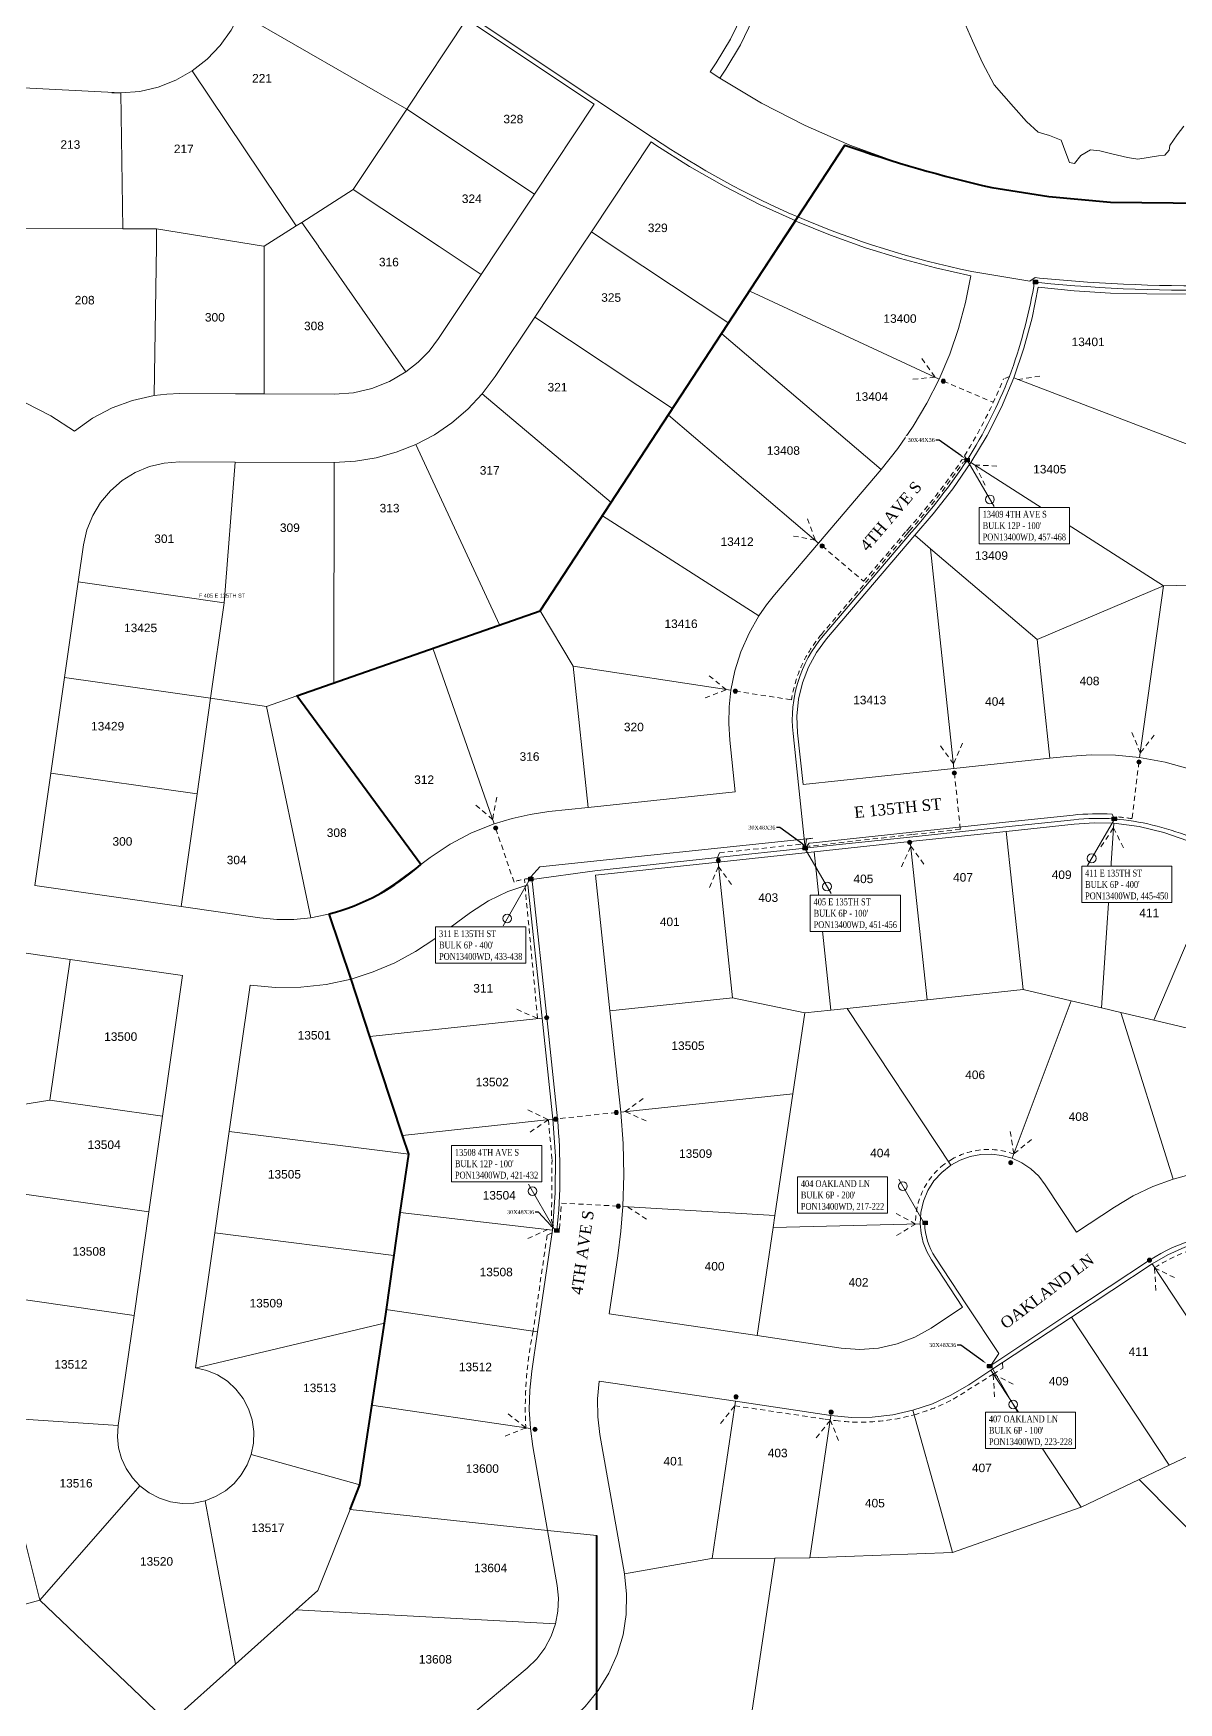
# Model space of a CAD drawing. Header units: feet. Extents: x 865220 to 2822444, y -2240498 to 975731.
# Drawn here: x 2813640 to 2814648, y 969523 to 970991 of the extents above; entities that cross this region are included whole.
import ezdxf
from ezdxf import colors
from ezdxf.entities.mleader import LeaderData, LeaderLine
from ezdxf.enums import TextEntityAlignment as Align
from ezdxf.lldxf.tags import DXFTag
from ezdxf.math import Vec2, Vec3

# ---------------------------------------------------------------- set-up
doc = ezdxf.new("R2010")
doc.units = ezdxf.units.FT
doc.header["$LTSCALE"] = 0.015
doc.header["$MEASUREMENT"] = 0
doc.linetypes.add('DASHED', pattern=[5, 3, -2])
for name, color, linetype in [('48C', 112, '48C'), ('48H', 112, '48H'), ('Dakota County Addresses', 7, 'Continuous'), ('Dakota County Parcels', 7, 'Continuous'), ('DETAIL', 7, 'Continuous'), ('DROP BURIED', 7, 'DASHED'), ('F1', 112, 'F1'), ('NOTES', 7, 'Continuous'), ('STREET NAME', 7, 'Continuous'), ('TAIL', 1, 'MST'), ('TELEPHONE STRUCT-PROP', 6, 'Continuous'), ('TERMINALS', 7, 'Continuous')]:
    doc.layers.add(name, color=color, linetype=linetype)
doc.layers.add('RUNNING LINE (UNDERGROUND)', color=10, linetype='Continuous', lineweight=40)
doc.layers.add('WORK BOUNDARY', color=110, linetype='Continuous', lineweight=40)
doc.styles.add('Dimensions 100', font='arial.ttf')
doc.styles.add('Line', font='txt.shx', dxfattribs={"height": 3})
doc.styles.add('SIMPLEX', font='times.ttf', dxfattribs={"width": 0.8})
doc.styles.get("Standard").update_dxf_attribs({"font": 'times.ttf'})
doc.styles.add('Utilities', font='arial.ttf', dxfattribs={"height": 2.5})
tags = doc.linetypes.add('48C', pattern='A,80,-5,["48C",Line,S=1.5,R=0,X=0,Y=-1.5],-20', length=105).pattern_tags.tags
tags[6] = DXFTag(74, 10)
tags = doc.linetypes.add('48H', pattern='A,80,-5,["48H",Line,S=1.5,R=0,X=0,Y=-1.5],-20', length=105).pattern_tags.tags
tags[6] = DXFTag(74, 10)
tags = doc.linetypes.add('F1', pattern='A,15,-5,["F1",Line,S=1.5,R=0,X=0,Y=-1.5],-12', length=32).pattern_tags.tags
tags[6] = DXFTag(74, 10)
tags = doc.linetypes.add('MST', pattern='A,5,-5,5,-5,["TAIL",Line,S=1.5,R=0,X=0,Y=-1.5],-20', length=40).pattern_tags.tags
tags[10] = DXFTag(74, 10)

# ---------------------------------------------------------------- blocks, each defined once
blk = doc.blocks.new('ACMAP_ANN_TEMPLATE_Dakota County Addresses')
at = {"layer": 'Dakota County Addresses', "style": 'Dimensions 100'}
blk.add_attdef('DakotaCountyAddress', text='', height=50, dxfattribs=at).set_placement((0, 0), align=Align.CENTER)
blk = doc.blocks.new('Proposed FlowerPot')
at = {"lineweight": 5, "ltscale": 100, "true_color": 0xffffff}
h = blk.add_hatch(color=7, dxfattribs=at)
h.dxf.hatch_style = 1
h.paths.add_polyline_path([(-0.06, 0, 0.414214), (0, -0.06, 0.414214), (0.06, 0, 0.414214), (0, 0.06, 0.414214)])
at = {"lineweight": 5, "ltscale": 100}
blk.add_circle((0, 0), 0.0604, dxfattribs=at)
at = {"layer": 'RUNNING LINE (UNDERGROUND)', "color": 6, "lineweight": 5, "const_width": 0.00907, "flags": 128}
blk.add_lwpolyline([(-0.06, 0, -0.414214), (0, 0.06, -0.414214), (0.06, 0, -0.414214), (0, -0.06, -0.414214), (-0.06, 0)], format="xyb", dxfattribs=at)
at = {"color": 18, "linetype": 'ByBlock', "lineweight": 5, "ltscale": 100, "true_color": 0x000000, "style": 'Dimensions 100'}
blk.add_text('F', height=0.0744, dxfattribs=at).set_placement((-0.029, -0.037))
blk = doc.blocks.new('NEW HH')
at = {"ltscale": 40, "true_color": 0xffffff}
h = blk.add_hatch(color=7, dxfattribs=at)
h.dxf.hatch_style = 1
h.paths.add_polyline_path([(-0.061, -0.031, 0.414214), (-0.046, -0.046), (0.046, -0.046, 0.414214), (0.061, -0.031), (0.061, 0.031, 0.414214), (0.046, 0.046), (-0.046, 0.046, 0.414214), (-0.061, 0.031)])
at = {"layer": 'RUNNING LINE (UNDERGROUND)', "color": 6, "lineweight": 0, "const_width": 0.005, "flags": 128}
blk.add_lwpolyline([(-0.061, 0.031), (-0.061, -0.031, 0.414214), (-0.046, -0.046), (0.046, -0.046, 0.414214), (0.061, -0.031), (0.061, 0.031, 0.414214), (0.046, 0.046), (-0.046, 0.046, 0.414214)], format="xyb", close=True, dxfattribs=at)
at = {"layer": 'TELEPHONE STRUCT-PROP', "color": 18, "true_color": 0x000000, "style": 'Utilities'}
blk.add_text('HH', height=0.05, dxfattribs=at).set_placement((0, 0), align=Align.MIDDLE_CENTER)
blk = doc.blocks.new('TERMINAL')
at = {"lineweight": 5, "ltscale": 0.5, "flags": 128}
blk.add_lwpolyline([(-0.1, -0.6), (-0.1, 44.8)], dxfattribs=at)
at = {"lineweight": 5, "ltscale": 0.5}
blk.add_circle((-0.1, 37.6), 3.83, dxfattribs=at)

msp = doc.modelspace()

# ---------------------------------------------------------------- linework, layer by layer
at = {"layer": '48C', "lineweight": 5, "ltscale": 50, "flags": 128}
msp.add_lwpolyline([(2814482.7, 969819.6), (2814551.4, 969865.4), (2814622.3, 969912.2, -0.149087), (2814709.4, 969937), (2814717.7, 969937.2), (2814860.5, 969940.9), (2814913.2, 969942.5), (2814916.7, 969946.2)], format="xyb", dxfattribs=at)
at = {"layer": '48H', "lineweight": 5, "ltscale": 50, "flags": 128}
msp.add_lwpolyline([(2814698.8, 970761.2), (2814698.6, 970766), (2814694.8, 970765.9, -0.031386), (2814524.9, 970772.2), (2814520.9, 970772.9), (2814520.5, 970768.9, -0.044686), (2814499.1, 970689.7, -0.045068), (2814461.9, 970616, -0.034038), (2814412.8, 970552.5), (2814335.1, 970461.3, 0.20566), (2814308.7, 970375.6), (2814313.5, 970330.3), (2814319.4, 970274.6), (2814242.4, 970266.4), (2814134.4, 970254.8), (2814079, 970247), (2814079.5, 970242.9), (2814092, 970125.6), (2814101.5, 970036.5, -0.048952), (2814101, 969938.2)], format="xyb", dxfattribs=at)
at = {"layer": 'Dakota County Parcels', "lineweight": 5}
for p, q in [((2813822.1, 971009.2), (2813968.9, 970924.8)), ((2813968.9, 970924.8), (2814021.5, 971003.9)), ((2814021.5, 971003.9), (2814133.9, 970929.1)), ((2813780.2, 970958.6), (2813871.6, 970822.1)), ((2814235.8, 970957.5), (2814241.2, 970965.5)), ((2814235.8, 970957.5), (2814244.2, 970952.1)), ((2813631.5, 970943.5), (2813717.5, 970939)), ((2813709.4, 970939.2), (2813717.5, 970939)), ((2813719.2, 970819.5), (2813717.5, 970939)), ((2814081.3, 970850), (2814133.9, 970929.1)), ((2813921.9, 970854), (2813968.9, 970924.8)), ((2813968.9, 970924.8), (2814081.3, 970850)), ((2814183.9, 970895.9), (2814188.1, 970893.2)), ((2813876.5, 970825.2), (2813921.9, 970854)), ((2813921.9, 970854), (2813997.4, 970803.8)), ((2814050.5, 970803.7), (2814081.3, 970850)), ((2814620, 970842.1), (2814698.1, 970841.9)), ((2813871.6, 970822.1), (2813876.5, 970825.2)), ((2813876.5, 970825.2), (2813891.3, 970804.1)), ((2813891.3, 970804.1), (2813876.5, 970825.2)), ((2813624.6, 970819.7), (2813719.2, 970819.5)), ((2813719.2, 970819.5), (2813748.6, 970819.4)), ((2813748.6, 970819.4), (2813748.9, 970819.4)), ((2813748.7, 970804.5), (2813748.9, 970819.4)), ((2813748.9, 970819.4), (2813843, 970804.2)), ((2813843.4, 970804.2), (2813871.6, 970822.1)), ((2814122.4, 970803.5), (2814131.3, 970816.9)), ((2814122.4, 970803.5), (2814131.3, 970816.8)), ((2814131.3, 970816.8), (2814151.5, 970803.4)), ((2813746.7, 970672.8), (2813748.7, 970804.5)), ((2813843.4, 970674.3), (2813843.4, 970804.2)), ((2813891.3, 970804.1), (2813891.3, 970804)), ((2813891.3, 970804), (2813968.2, 970693.7)), ((2814081.5, 970741.9), (2814122.4, 970803.5)), ((2813996.8, 970722.9), (2814034.3, 970779.3)), ((2814252.2, 970736.5), (2814270.7, 970764.6)), ((2814270.7, 970764.6), (2814437.2, 970687.2)), ((2814619.8, 970762.2), (2814698.8, 970762)), ((2814046.8, 970689.7), (2814081.5, 970741.9)), ((2814081.5, 970741.9), (2814202.8, 970661.3)), ((2814202.8, 970661.3), (2814246.1, 970727.2)), ((2814246.1, 970727.2), (2814252.2, 970736.5)), ((2814246.1, 970727.2), (2814386.3, 970607.8)), ((2814035.2, 970674.2), (2814046.8, 970689.7)), ((2814502.8, 970688.3), (2814702.2, 970612.1)), ((2813769.2, 970674.5), (2813818.4, 970674.3)), ((2813818.4, 970674.3), (2813843.4, 970674.3)), ((2813843.4, 970674.3), (2813905.4, 970674)), ((2814035.2, 970674.2), (2814148.6, 970578.6)), ((2814148.6, 970578.6), (2814199.1, 970655.6)), ((2814199.1, 970655.6), (2814202.8, 970661.3)), ((2814199.1, 970655.6), (2814331.2, 970543.1)), ((2813976.9, 970629.7), (2814050.4, 970471)), ((2813769.1, 970614.5), (2813818, 970614.3)), ((2813808.3, 970490.6), (2813818, 970614.3)), ((2813818, 970614.3), (2813905.2, 970614)), ((2813904.7, 970420), (2813905.2, 970614)), ((2814331.2, 970543.1), (2814386.3, 970607.8)), ((2814465.2, 970613.8), (2814634.6, 970505.5)), ((2814141.1, 970567.1), (2814148.6, 970578.6)), ((2814086.2, 970483.5), (2814141.1, 970567.1)), ((2814141.1, 970567.1), (2814278.7, 970479)), ((2814415.8, 970549.9), (2814432, 970568.9)), ((2814338.2, 970458.7), (2814415.8, 970549.9)), ((2814415.8, 970549.9), (2814429.6, 970538.1)), ((2813680, 970509), (2813684.7, 970541.5)), ((2814292.5, 970497.6), (2814331.2, 970543.1)), ((2814429.6, 970538.1), (2814523.6, 970458.1)), ((2814429.6, 970538.1), (2814450.2, 970344.8)), ((2813668, 970424.9), (2813680, 970509)), ((2813680, 970509), (2813808.3, 970490.6)), ((2814523.6, 970458.1), (2814634.6, 970505.5)), ((2814634.6, 970505.5), (2814613.6, 970354.4)), ((2814634.6, 970505.5), (2814704.6, 970507.1)), ((2813796.2, 970406.5), (2813808.3, 970490.6)), ((2814050.4, 970471), (2814086.2, 970483.5)), ((2814086.2, 970483.5), (2814115.3, 970434.8)), ((2813991.8, 970450.5), (2814050.4, 970471)), ((2814523.6, 970458.1), (2814534.7, 970353.8)), ((2813904.7, 970420), (2813991.8, 970450.5)), ((2813991.8, 970450.5), (2814045.8, 970296)), ((2814115.3, 970434.8), (2814128.6, 970310.5)), ((2814115.3, 970434.8), (2814254, 970413.5)), ((2813655.9, 970340.7), (2813668, 970424.9)), ((2813668, 970424.9), (2813796.2, 970406.5)), ((2813872.3, 970408.7), (2813904.7, 970420)), ((2813784.6, 970322.3), (2813796.2, 970406.5)), ((2813796.2, 970406.5), (2813845.6, 970399.3)), ((2813845.6, 970399.3), (2813872.3, 970408.7)), ((2813845.6, 970399.3), (2813884.5, 970213.4)), ((2813872.3, 970408.7), (2813981.3, 970260.4)), ((2814312.6, 970376), (2814317.5, 970330.7)), ((2814253, 970369.7), (2814257.8, 970324.3)), ((2814534.7, 970353.8), (2814549.6, 970355.4)), ((2813641.7, 970241.7), (2813655.9, 970340.7)), ((2813655.9, 970340.7), (2813784.6, 970322.3)), ((2814317.5, 970330.7), (2814450.2, 970344.8)), ((2814450.2, 970344.8), (2814534.7, 970353.8)), ((2813770.4, 970223.3), (2813784.6, 970322.3)), ((2814257.8, 970324.3), (2814128.6, 970310.5)), ((2814093.8, 970306.8), (2814128.6, 970310.5)), ((2814411.8, 970280.4), (2814496.3, 970289.4)), ((2814496.3, 970289.4), (2814556, 970295.8)), ((2814496.3, 970289.4), (2814511.2, 970150.2)), ((2814580, 970134.1), (2814591, 970296.5)), ((2814242.8, 970262.4), (2814327.3, 970271.4)), ((2814327.3, 970271.4), (2814411.8, 970280.4)), ((2814327.3, 970271.4), (2814342.1, 970132.2)), ((2814411.8, 970280.4), (2814426.6, 970141.2)), ((2814626.2, 970123.2), (2814687.4, 970267.7)), ((2813958.2, 970243.3), (2813981.3, 970260.4)), ((2813981.3, 970260.4), (2813989.4, 970266.3)), ((2814134.9, 970250.9), (2814242.8, 970262.4)), ((2814242.8, 970262.4), (2814255.5, 970143.1)), ((2813641.7, 970241.7), (2813770.4, 970223.3)), ((2814075.5, 970242.5), (2814088, 970125.2)), ((2814134.9, 970250.9), (2814147.6, 970131.6)), ((2813770.4, 970223.3), (2813839.7, 970213.4)), ((2813993.7, 970195), (2814024.9, 970218)), ((2813588.7, 970188.7), (2813672.8, 970176.7)), ((2813655.1, 970052.9), (2813672.8, 970176.7)), ((2813672.8, 970176.7), (2813771.8, 970162.5)), ((2813754.1, 970038.8), (2813771.8, 970162.5)), ((2813812.8, 970025.3), (2813831.2, 970154)), ((2813919.9, 970159.5), (2813936.5, 970109.1)), ((2814426.6, 970141.2), (2814511.2, 970150.2)), ((2814511.2, 970150.2), (2814553.5, 970140.3)), ((2814147.6, 970131.6), (2814255.5, 970143.1)), ((2814255.5, 970143.1), (2814319.1, 970129.7)), ((2814356.3, 970133.7), (2814426.6, 970141.2)), ((2814501.6, 970001.8), (2814553.5, 970140.3)), ((2814553.5, 970140.3), (2814580, 970134.1)), ((2813936.5, 970109.1), (2814088, 970125.2)), ((2814088, 970125.2), (2814097.5, 970036.1)), ((2814147.6, 970131.6), (2814157.1, 970042.5)), ((2814308.6, 970058.6), (2814319.1, 970129.7)), ((2814319.1, 970129.7), (2814342.1, 970132.2)), ((2814342.1, 970132.2), (2814356.3, 970133.7)), ((2814356.3, 970133.7), (2814447.4, 969995.7)), ((2814580, 970134.1), (2814597, 970130.1)), ((2814597, 970130.1), (2814643, 969983.4)), ((2814597, 970130.1), (2814626.2, 970123.2)), ((2814626.2, 970123.2), (2814707.1, 970104.2)), ((2813936.5, 970109.1), (2813965.2, 970022)), ((2813582.1, 970041.3), (2813655.1, 970052.9)), ((2813655.1, 970052.9), (2813754.1, 970038.8)), ((2814157.1, 970042.5), (2814308.6, 970058.6)), ((2814292.8, 969951.5), (2814308.6, 970058.6)), ((2813742, 969954.7), (2813754.1, 970038.8)), ((2813965.2, 970022), (2814097.5, 970036.1)), ((2813800, 969936.2), (2813812.8, 970025.3)), ((2813812.8, 970025.3), (2813970.7, 970005.3)), ((2813965.2, 970022), (2813970.7, 970005.3)), ((2813970.7, 970005.3), (2813963.1, 969954.1)), ((2814530.5, 969978.6), (2814558.1, 969936.9)), ((2813613.9, 969973), (2813742, 969954.7)), ((2814159.1, 969959.4), (2814292.8, 969951.5)), ((2814558.1, 969936.9), (2814591.5, 969958.9)), ((2813729, 969863.6), (2813742, 969954.7)), ((2813957.5, 969916.3), (2813963.1, 969954.1)), ((2813963.1, 969954.1), (2814097.1, 969938.7)), ((2814291.2, 969940.9), (2814292.8, 969951.5)), ((2814291.2, 969940.9), (2814420.5, 969944.1)), ((2813783, 969817.5), (2813800, 969936.2)), ((2813800, 969936.2), (2813957.5, 969916.3)), ((2814095.2, 969924.7), (2814097.1, 969938.7)), ((2814277.1, 969845.8), (2814291.2, 969940.9)), ((2813950.5, 969868.9), (2813957.5, 969916.3)), ((2814084, 969849.1), (2814095.2, 969924.7)), ((2814147.1, 969865.1), (2814154.6, 969915.9)), ((2814430.4, 969912.6), (2814457.9, 969870.8)), ((2814553.6, 969862.1), (2814624.5, 969908.9)), ((2814624.5, 969908.9), (2814711.5, 969777)), ((2813613.4, 969880.1), (2813729, 969863.6)), ((2814430.1, 969852.5), (2814457.9, 969870.8)), ((2813715.1, 969766.6), (2813729, 969863.6)), ((2813785, 969817.9), (2813949.4, 969856.9)), ((2813938, 969784.7), (2813949.4, 969856.9)), ((2813949.4, 969856.9), (2813950.5, 969868.9)), ((2813950.5, 969868.9), (2814084, 969849.1)), ((2814147.1, 969865.1), (2814277.1, 969845.8)), ((2814482.6, 969815.3), (2814553.6, 969862.1)), ((2814553.6, 969862.1), (2814639.5, 969731.7)), ((2814078.9, 969814.5), (2814084, 969849.1)), ((2814277.1, 969845.8), (2814350.9, 969834.9)), ((2813783, 969817.5), (2813785, 969817.9)), ((2814463.2, 969802.4), (2814482.6, 969815.3)), ((2814138.3, 969805.7), (2814258.1, 969788)), ((2813927.7, 969714.6), (2813938, 969784.7)), ((2813938, 969784.7), (2814077.7, 969764)), ((2814258.1, 969788), (2814342.1, 969775.6)), ((2813605.8, 969774), (2813715.1, 969766.6)), ((2814639.5, 969731.7), (2814717, 969768.6)), ((2814077.7, 969764), (2814079.8, 969748.4)), ((2814138.9, 969758.8), (2814160.4, 969636.3)), ((2813832.1, 969741.3), (2813927.7, 969714.6)), ((2814079.8, 969748.4), (2814092.8, 969674.5)), ((2814613.2, 969719.2), (2814639.5, 969731.7)), ((2813646.1, 969613.1), (2813734.2, 969713.6)), ((2813919.1, 969692.9), (2813927.7, 969714.6)), ((2814562.1, 969694.8), (2814613.2, 969719.2)), ((2814613.2, 969719.2), (2814703.4, 969628)), ((2813623.8, 969702.3), (2813646.1, 969613.1)), ((2813791.5, 969700.5), (2813818.4, 969556.9)), ((2814449.1, 969654.9), (2814562.1, 969694.8)), ((2813890.8, 969621.7), (2813919.1, 969692.9)), ((2813919.1, 969692.9), (2814092.8, 969674.5)), ((2814092.8, 969674.5), (2814101.3, 969625.9)), ((2814323.6, 969650.3), (2814449.1, 969654.9)), ((2814237.7, 969649.8), (2814292.6, 969650.1)), ((2814271.6, 969508.5), (2814292.6, 969650.1)), ((2814292.6, 969650.1), (2814323.6, 969650.3)), ((2813871.7, 969604.6), (2813890.8, 969621.7)), ((2813537.5, 969583.2), (2813646.1, 969613.1)), ((2813646.1, 969613.1), (2813759.9, 969504.6)), ((2813818.4, 969556.9), (2813871.7, 969604.6)), ((2813871.7, 969604.6), (2814099.8, 969592.4)), ((2813759.9, 969504.6), (2813818.4, 969556.9)), ((2814018.9, 969506.4), (2814074.8, 969553.2))]:
    msp.add_line(p, q, dxfattribs=at)
for points in [[(2814241.2, 970965.5), (2814253.6, 970986.2), (2814264.3, 971008), (2814272.9, 971030.6), (2814279.6, 971053.8), (2814284.1, 971077.6), (2814286.6, 971101.7), (2814286.9, 971125.9), (2814285.8, 971143.8), (2814283.5, 971161.5), (2814280.1, 971179.1)], [(2814249.5, 970960), (2814262.4, 970981.4), (2814273.4, 971003.9), (2814282.4, 971027.3), (2814289.2, 971051.3), (2814294, 971075.9), (2814296.6, 971100.8), (2814296.9, 971125.8), (2814295.8, 971144.5), (2814293.4, 971163), (2814289.8, 971181.4)], [(2813780.2, 970958.6), (2813793.3, 970968.8), (2813804.8, 970980.8), (2813814.5, 970994.4), (2813822.1, 971009.2)], [(2814652.6, 970909.8), (2814646.7, 970902.2), (2814640.2, 970892.8), (2814639.6, 970888.8), (2814635.8, 970884.3), (2814630.1, 970883.7), (2814612.1, 970880.9), (2814602.9, 970882.1), (2814589.2, 970885.6), (2814578.6, 970888), (2814570.5, 970889), (2814561.9, 970884.1), (2814556.4, 970876.9), (2814551.9, 970877.7), (2814548.6, 970886.2), (2814544.5, 970897.6), (2814534.2, 970901.7), (2814524.4, 970904.4), (2814514, 970914), (2814502.6, 970926.9), (2814485.7, 970946.1), (2814475.3, 970965.4), (2814466.5, 970984.8), (2814458.4, 971003.5)], [(2813717.5, 970939), (2813734, 970940.4), (2813750.2, 970944.2), (2813765.7, 970950.3), (2813780.2, 970958.6)], [(2814249.5, 970960), (2814244.2, 970952.1), (2814244.2, 970952.1)], [(2814244.2, 970952.1), (2814281.1, 970930.1), (2814319.3, 970910.5), (2814358.7, 970893.2), (2814399, 970878.4), (2814440.1, 970866), (2814481.9, 970856.2), (2814524.3, 970848.9), (2814556.1, 970845.2), (2814588, 970842.9), (2814620, 970842.1)], [(2814131.3, 970816.8), (2814131.3, 970816.9), (2814183.9, 970895.9)], [(2814188.1, 970893.2), (2814217.7, 970874.4), (2814248.1, 970857), (2814279.3, 970841), (2814311.2, 970826.4), (2814311.2, 970826.3)], [(2814295.9, 970803), (2814311.2, 970826.4), (2814311.2, 970826.4)], [(2814295.9, 970803), (2814311.2, 970826.3), (2814311.2, 970826.3)], [(2814311.2, 970826.3), (2814341.6, 970814), (2814372.5, 970802.9)], [(2814131.3, 970816.9), (2814131.3, 970816.9), (2814151.5, 970803.4)], [(2813997.4, 970803.8), (2813997.4, 970803.8), (2814034.3, 970779.3)], [(2814034.3, 970779.3), (2814050.5, 970803.7), (2814050.5, 970803.7)], [(2814151.5, 970803.4), (2814151.5, 970803.4), (2814252.2, 970736.5)], [(2814270.7, 970764.6), (2814295.9, 970803), (2814295.9, 970803)], [(2814372.5, 970802.9), (2814372.5, 970802.8), (2814403.1, 970793.3), (2814434, 970785.1), (2814465.2, 970778)], [(2814437.2, 970687.2), (2814446.5, 970709.1), (2814454.3, 970731.7), (2814460.5, 970754.6), (2814465.2, 970778)], [(2814502.8, 970688.3), (2814511.8, 970714.5), (2814519, 970741.2), (2814524.4, 970768.3)], [(2814524.4, 970768.3), (2814556.1, 970765), (2814587.9, 970763), (2814619.8, 970762.2)], [(2813968.2, 970693.7), (2813978.9, 970702.2), (2813988.5, 970712), (2813996.8, 970722.9)], [(2813905.4, 970674), (2813922, 970675.3), (2813938.3, 970679), (2813953.8, 970685.2), (2813968.2, 970693.7)], [(2813676.8, 970641.6), (2813655.7, 970654.9), (2813633.6, 970666.5), (2813610.6, 970676.4), (2813587, 970684.5), (2813562.8, 970690.7)], [(2814386.3, 970607.8), (2814401, 970626.3), (2814414.5, 970645.8), (2814426.5, 970666.1), (2814437.2, 970687.2)], [(2814465.2, 970613.8), (2814479.4, 970637.8), (2814492, 970662.7), (2814502.8, 970688.3)], [(2813746.7, 970672.8), (2813727.8, 970668.6), (2813709.7, 970661.9), (2813692.6, 970652.8), (2813676.8, 970641.6)], [(2813769.2, 970674.5), (2813757.9, 970674.1), (2813746.7, 970672.8)], [(2813976.9, 970629.7), (2813993.2, 970638.4), (2814008.5, 970648.8), (2814022.5, 970660.8), (2814035.2, 970674.2)], [(2813905.2, 970614), (2813923.7, 970615), (2813941.9, 970618), (2813959.7, 970622.9), (2813976.9, 970629.7)], [(2813769.1, 970614.5), (2813755.6, 970613.4), (2813742.5, 970610.3), (2813730, 970605.1), (2813718.5, 970598), (2813708.3, 970589.1), (2813699.6, 970578.8), (2813692.7, 970567.2), (2813687.6, 970554.7), (2813684.7, 970541.5)], [(2814432, 970568.9), (2814449.4, 970590.8), (2814465.2, 970613.8)], [(2814292.5, 970497.6), (2814285.3, 970488.6), (2814278.7, 970479)], [(2814278.7, 970479), (2814270, 970463.7), (2814262.9, 970447.5), (2814257.6, 970430.7), (2814254, 970413.5)], [(2814338.2, 970458.7), (2814329.4, 970446.8), (2814322.2, 970433.8), (2814316.9, 970420), (2814313.5, 970405.6), (2814312.1, 970390.8), (2814312.6, 970376)], [(2814254, 970413.5), (2814252.4, 970398.9), (2814252.1, 970384.3), (2814253, 970369.7)], [(2814613.6, 970354.4), (2814592.3, 970356.5), (2814570.9, 970356.8), (2814549.6, 970355.4)], [(2814679.4, 970336.2), (2814658, 970344.2), (2814636, 970350.2), (2814613.6, 970354.4)], [(2814093.8, 970306.8), (2814077.5, 970304.4), (2814061.5, 970300.8), (2814045.8, 970296)], [(2814591, 970296.5), (2814573.5, 970296.9), (2814556, 970295.8)], [(2814045.8, 970296), (2814026, 970288), (2814007.2, 970278.1), (2813989.4, 970266.3)], [(2814656, 970281), (2814634.9, 970288.5), (2814613.2, 970293.7), (2814591, 970296.5)], [(2813884.5, 970213.4), (2813904.2, 970217.4), (2813923.2, 970223.8), (2813941.3, 970232.5), (2813958.2, 970243.3)], [(2814075.5, 970242.5), (2814057.7, 970236.4), (2814040.7, 970228.2), (2814024.9, 970218)], [(2813839.7, 970213.4), (2813854.6, 970212), (2813869.6, 970212), (2813884.5, 970213.4)], [(2813919.9, 970159.5), (2813939.5, 970165.7), (2813958.4, 970173.8), (2813976.6, 970183.6), (2813993.7, 970195)], [(2813831.2, 970154), (2813853.5, 970152), (2813875.8, 970152.3), (2813898, 970154.8), (2813919.9, 970159.5)], [(2814097.1, 969938.7), (2814099.6, 969971.1), (2814099.7, 970003.7), (2814097.5, 970036.1)], [(2814159.1, 969959.4), (2814160, 969987.1), (2814159.3, 970014.8), (2814157.1, 970042.5)], [(2814501.6, 970001.8), (2814492.5, 970004.4), (2814483.2, 970005.5), (2814473.8, 970005.2), (2814464.5, 970003.4), (2814455.7, 970000.2), (2814447.4, 969995.7)], [(2814447.4, 969995.7), (2814439.5, 969989.4), (2814432.7, 969981.9), (2814427.3, 969973.4), (2814423.4, 969964.1), (2814421.1, 969954.2), (2814420.5, 969944.1)], [(2814530.5, 969978.6), (2814524.8, 969986.1), (2814517.9, 969992.5), (2814510.1, 969997.8), (2814501.6, 970001.8)], [(2814699.3, 969992.8), (2814680.3, 969991.4), (2814661.4, 969988.3), (2814643, 969983.4)], [(2814643, 969983.4), (2814625.1, 969976.9), (2814607.9, 969968.7), (2814591.5, 969958.9)], [(2814154.6, 969915.9), (2814157.3, 969937.6), (2814159.1, 969959.4)], [(2814420.5, 969944.1), (2814421.3, 969935.8), (2814423.2, 969927.7), (2814426.3, 969919.9), (2814430.4, 969912.6)], [(2814700.8, 969932.8), (2814684.6, 969931.5), (2814668.7, 969928.4), (2814653.3, 969923.6), (2814638.5, 969917), (2814624.5, 969908.9)], [(2814350.9, 969834.9), (2814367.4, 969833.7), (2814384, 969834.9), (2814400.2, 969838.5), (2814415.7, 969844.4), (2814430.1, 969852.5)], [(2813832.1, 969741.3), (2813834.1, 969751.3), (2813834.4, 969761.6), (2813832.9, 969771.8), (2813829.7, 969781.5), (2813824.9, 969790.6), (2813818.7, 969798.7), (2813811.1, 969805.6), (2813802.5, 969811.2), (2813793, 969815.2), (2813783, 969817.5)], [(2814078.9, 969814.5), (2814077.1, 969797.7), (2814076.7, 969780.9), (2814077.7, 969764)], [(2814482.6, 969815.3), (2814534.5, 969736.5), (2814562.1, 969694.8)], [(2814138.3, 969805.7), (2814136.8, 969790.1), (2814137, 969774.4), (2814138.9, 969758.8)], [(2814414.2, 969780.1), (2814431.3, 969785.8), (2814447.6, 969793.3), (2814463.2, 969802.4)], [(2814237.7, 969649.8), (2814242, 969679.5), (2814258.1, 969788)], [(2814323.6, 969650.3), (2814329.4, 969689.9), (2814342.1, 969775.6)], [(2814342.1, 969775.6), (2814360.2, 969773.9), (2814378.4, 969774.1), (2814396.5, 969776.1), (2814414.2, 969780.1)], [(2814414.2, 969780.1), (2814438.4, 969693.4), (2814449.1, 969654.9)], [(2813715.1, 969766.6), (2813714.5, 969756.8), (2813715.5, 969747.1), (2813718.1, 969737.7), (2813722.1, 969728.8), (2813727.6, 969720.7), (2813734.2, 969713.6)], [(2813791.5, 969700.5), (2813800.8, 969704.2), (2813809.4, 969709.3), (2813817, 969715.7), (2813823.4, 969723.4), (2813828.5, 969732), (2813832.1, 969741.3)], [(2813734.2, 969713.6), (2813742.4, 969707.4), (2813751.4, 969702.7), (2813761.2, 969699.6), (2813771.3, 969698.2), (2813781.5, 969698.5), (2813791.5, 969700.5)], [(2814113, 969507.2), (2814126, 969519.6), (2814137.4, 969533.6), (2814146.8, 969548.9), (2814154.1, 969565.3), (2814159.2, 969582.6), (2814161.9, 969600.4), (2814162.3, 969618.4), (2814160.4, 969636.3)], [(2814160.4, 969636.3), (2814236.9, 969649.7), (2814237.7, 969649.8)], [(2814099.8, 969592.4), (2814101.9, 969603.5), (2814102.4, 969614.7), (2814101.3, 969625.9)], [(2814074.8, 969553.2), (2814083.2, 969561.5), (2814090.3, 969570.9), (2814095.9, 969581.3), (2814099.8, 969592.4)]]:
    msp.add_lwpolyline(points, dxfattribs=at)
at = {"layer": 'DROP BURIED', "lineweight": 5, "ltscale": 100}
for points in [[(2814422.1, 970705.3), (2814433.6, 970688.9), (2814413.7, 970687.2)], [(2814440.9, 970685.5), (2814484.9, 970666.9)], [(2814506.5, 970686.9), (2814526.3, 970690)], [(2814477.8, 970593.9), (2814468.6, 970611.7), (2814488.6, 970610.8)], [(2814321.5, 970564.5), (2814328.2, 970545.7), (2814308.5, 970549.3)], [(2814231.4, 970406.8), (2814250, 970414.1), (2814234.5, 970426.6)], [(2814626.4, 970374.1), (2814614.1, 970358.4), (2814606.6, 970376.9)], [(2814457.9, 970367.1), (2814449.8, 970348.8), (2814438, 970365)], [(2814450.6, 970340.8), (2814455.9, 970291.1), (2814413.2, 970286.6), (2814322.3, 970276.3)], [(2814048.2, 970319.5), (2814044.4, 970299.8), (2814029.3, 970312.9)], [(2814579.6, 970275.9), (2814590.7, 970292.5), (2814599.5, 970274.5)], [(2814242.4, 970266.4), (2814243.9, 970270.5), (2814317, 970278.3), (2814319.4, 970274.6)], [(2814404.1, 970258.1), (2814412.2, 970276.4), (2814424, 970260.3)], [(2814235.1, 970240.1), (2814243.2, 970258.4), (2814255, 970242.2)], [(2814084, 970124.8), (2814072.4, 970247.1)], [(2814065.7, 970132.9), (2814084, 970124.8)], [(2814179.4, 970034.8), (2814161.1, 970042.9), (2814177.3, 970054.7)], [(2814075.5, 970044.5), (2814093.5, 970035.7), (2814076.9, 970024.5)], [(2814093.5, 970035.7), (2814096.7, 970000.8), (2814096.3, 969947), (2814098.9, 969940.5)], [(2814153.2, 970042.1), (2814101.5, 970036.6)], [(2814499.7, 970025.3), (2814503, 970005.5)], [(2814518.4, 970018.3), (2814503, 970005.6)], [(2814179.8, 969948.2), (2814163.1, 969959.2)], [(2814416.5, 969944), (2814398.9, 969953.6)], [(2814093.1, 969939.2), (2814074.8, 969931)], [(2814416.5, 969944), (2814399.4, 969933.6)], [(2814627.9, 969885.6), (2814626.7, 969905.5), (2814644.6, 969896.6)], [(2814486, 969791.9), (2814484.8, 969811.9), (2814502.7, 969802.9)], [(2814245, 969768.4), (2814257.5, 969784.1)], [(2814257.5, 969784.1), (2814337, 969772.3), (2814346.1, 969771)], [(2814058, 969777), (2814073.6, 969764.6), (2814055, 969757.3)], [(2814329.1, 969756), (2814341.5, 969771.6), (2814348.9, 969753)]]:
    msp.add_lwpolyline(points, dxfattribs=at)
for points in [[(2814499.1, 970689.7), (2814493.8, 970687.4, -0.041702), (2814459.6, 970619.8), (2814461.9, 970616)], [(2814258, 970412.8), (2814307.4, 970405.2, -0.138997), (2814333.6, 970462.6), (2814408.6, 970550.7), (2814411.2, 970553.8, 0.032325), (2814458, 970613.8), (2814461.9, 970616)], [(2814334.3, 970540.5), (2814370.8, 970509.4), (2814408.4, 970553.6), (2814409.7, 970555.1, 0.033155), (2814457.4, 970616.5), (2814461.9, 970616)], [(2814613, 970350.4), (2814606.9, 970300.6, 0.014641), (2814593.3, 970302.3), (2814591.3, 970300.4)], [(2814077, 970247.8, 0.097782), (2814063.3, 970244.8), (2814047.1, 970292.3)], [(2814503, 970005.5, 0.220303), (2814449, 970001.3)], [(2814449, 970001.3), (2814441.5, 969996.3, 0.237674), (2814416.5, 969944, 0.000019), (2814416.5, 969944)], [(2814101, 969938.2), (2814103.2, 969939.9, 0.011156), (2814104.9, 969962.4), (2814155.1, 969959.7)], [(2814096.7, 969936.3), (2814092.4, 969934.3), (2814080.1, 969849.8, 0.064725), (2814073.7, 969763.8)], [(2814626.7, 969905.5, -0.149283), (2814709.4, 969929), (2814714.8, 969929.1), (2814717.2, 969933.2)], [(2814346.1, 969771, 0.098317), (2814415.3, 969776.2, 0.051957), (2814449.6, 969789.8), (2814484.8, 969811.9), (2814484.8, 969811.9), (2814493.3, 969817.3), (2814492.9, 969823.6)]]:
    msp.add_lwpolyline(points, format="xyb", dxfattribs=at)
at = {"layer": 'F1', "lineweight": 5, "ltscale": 50, "flags": 128}
msp.add_lwpolyline([(2814698.8, 970761.2), (2814698.8, 970766), (2814694.7, 970769.9, -0.031368), (2814525.5, 970776.2), (2814521.6, 970776.8), (2814517, 970773.5), (2814465.9, 970781.9, -0.049577), (2814312.8, 970830, -0.04612), (2814186.1, 970899.3), (2814136.1, 970932.5), (2814023.7, 971007.2), (2813962.7, 971047.8, 0.038658), (2813862.9, 971104.2), (2813807.6, 971127.9, 0.036941), (2813682.4, 971164.5, 0.027024), (2813596.4, 971177.2, 0.021882), (2813524.4, 971180.7), (2813461.9, 971180.8), (2813355.9, 971181), (2813178.2, 971181.4), (2813099.2, 971182.3), (2813030, 971185.7), (2812944.8, 971193.1, -0.017763), (2812798.1, 971214.6), (2812739.2, 971226.3), (2812649.3, 971242.6, 0.004312), (2812560.4, 971254.3, 0.021025), (2812387.1, 971264.3), (2812319.7, 971264.6)], format="xyb", dxfattribs=at)
at = {"layer": 'TAIL', "lineweight": 5, "ltscale": 50, "flags": 128}
for points in [[(2814591.3, 970300.4), (2814589.3, 970304.6, 0.040725), (2814555.1, 970303.7), (2814495.5, 970297.4), (2814411, 970288.4), (2814326.4, 970279.3), (2814323, 970279), (2814319.4, 970274.6)], [(2814770.5, 970236.8), (2814706.6, 970263.9), (2814688.9, 970271.4), (2814657.5, 970284.7, 0.074004), (2814591.3, 970300.4, 0.043351), (2814555.6, 970299.7), (2814495.9, 970293.4), (2814411.4, 970284.4), (2814326.9, 970275.4), (2814319.4, 970274.6)], [(2814424.5, 969944.2, 0.139812), (2814433.7, 969914.8), (2814461.3, 969873), (2814489.8, 969830.2), (2814482.7, 969819.6)]]:
    msp.add_lwpolyline(points, format="xyb", dxfattribs=at)
msp.add_lwpolyline([(2814078, 970249.4), (2814085.9, 970258.3), (2814326, 970283.3), (2814320.6, 970282.7), (2814319.4, 970274.6)], dxfattribs=at)
at = {"layer": 'WORK BOUNDARY', "ltscale": 50, "flags": 128}
msp.add_lwpolyline([(2813919.1, 969692.9), (2813927.7, 969714.6), (2813949.4, 969856.9), (2813951.2, 969868.8), (2813963.1, 969954.1), (2813970.7, 970005.3), (2813965.2, 970022), (2813936.5, 970109.1), (2813919.9, 970159.5), (2813900.6, 970216.8, 0.12135), (2813981.3, 970260.4), (2813872.3, 970408.7), (2814086.2, 970483.5), (2814354.3, 970893.2, 0.029796), (2814483.5, 970855.8), (2814533.7, 970847.8), (2814588, 970842.9), (2814698.1, 970841.9)], format="xyb", dxfattribs=at)
at = {"layer": 'WORK BOUNDARY', "lineweight": 5, "ltscale": 50, "flags": 128}
msp.add_lwpolyline([(2813919.1, 969692.9), (2814092.8, 969674.5), (2814136, 969669.9)], dxfattribs=at)
at = {"layer": 'WORK BOUNDARY', "ltscale": 50, "flags": 128}
msp.add_lwpolyline([(2814608.3, 968190.9), (2814606.8, 968270.3), (2814602.5, 968580.3), (2814567.5, 968579.6), (2814565.1, 968749.6), (2814136.3, 968741.1), (2814136, 969669.9)], dxfattribs=at)

# ---------------------------------------------------------------- block references
at = {"lineweight": 5}
for name, p, xscale, yscale, zscale in [('NEW HH', (2814521.9, 970772.7), 40, 40, 40), ('Proposed FlowerPot', (2814440.9, 970685.5), 30, 30, 30), ('NEW HH', (2814461.9, 970616), 40, 40, 40), ('Proposed FlowerPot', (2814334.3, 970540.5), 30, 30, 30), ('Proposed FlowerPot', (2814258, 970412.8), 30, 30, 30), ('Proposed FlowerPot', (2814450.6, 970340.8), 30, 30, 30), ('Proposed FlowerPot', (2814613, 970350.4), 30, 30, 30), ('NEW HH', (2814591.3, 970300.4), 40, 40, 40), ('Proposed FlowerPot', (2814047.1, 970292.3), 30, 30, 30), ('NEW HH', (2814319.4, 970274.6), 40, 40, 40), ('Proposed FlowerPot', (2814411.3, 970279.8), 30, 30, 30), ('Proposed FlowerPot', (2814243, 970263.8), 30, 30, 30), ('NEW HH', (2814078.1, 970247.5), 40, 40, 40), ('Proposed FlowerPot', (2814092, 970125.6), 30, 30, 30), ('Proposed FlowerPot', (2814100, 970036.2), 30, 30, 30), ('Proposed FlowerPot', (2814153.2, 970042.1), 30, 30, 30), ('Proposed FlowerPot', (2814500.2, 969998), 30, 30, 30), ('Proposed FlowerPot', (2814155.1, 969959.7), 30, 30, 30), ('NEW HH', (2814425, 969945), 40, 40, 40), ('NEW HH', (2814101, 969938.2), 40, 40, 40), ('Proposed FlowerPot', (2814622.3, 969912.2), 30, 30, 30), ('NEW HH', (2814481.7, 969819), 40, 40, 40), ('Proposed FlowerPot', (2814258.6, 969792), 30, 30, 30), ('Proposed FlowerPot', (2814342.2, 969778.5), 30, 30, 30), ('Proposed FlowerPot', (2814081.7, 969763.4), 30, 30, 30)]:
    msp.add_blockref(name, p, dxfattribs=dict(at, xscale=xscale, yscale=yscale, zscale=zscale))
at = {"layer": 'Dakota County Addresses', "lineweight": 5, "xscale": 0.15, "yscale": 0.15, "zscale": 0.15}
for p, values in [((2813841.6, 970948.2), {'DakotaCountyAddress': '221'}), ((2814062.7, 970912.3), {'DakotaCountyAddress': '328'}), ((2813673, 970889.9), {'DakotaCountyAddress': '213'}), ((2813772.8, 970886.1), {'DakotaCountyAddress': '217'}), ((2814026.1, 970842.2), {'DakotaCountyAddress': '324'}), ((2814189.7, 970816.6), {'DakotaCountyAddress': '329'}), ((2813953.2, 970786.5), {'DakotaCountyAddress': '316'}), ((2813685.6, 970753), {'DakotaCountyAddress': '208'}), ((2814148.7, 970755.3), {'DakotaCountyAddress': '325'}), ((2813800.1, 970737.9), {'DakotaCountyAddress': '300'}), ((2813887.3, 970730.3), {'DakotaCountyAddress': '308'}), ((2814402.8, 970736.8), {'DakotaCountyAddress': '13400'}), ((2814568.3, 970716.3), {'DakotaCountyAddress': '13401'}), ((2814101.5, 970676.4), {'DakotaCountyAddress': '321'}), ((2814377.8, 970668.2), {'DakotaCountyAddress': '13404'}), ((2814300.2, 970620.7), {'DakotaCountyAddress': '13408'}), ((2814041.9, 970603.2), {'DakotaCountyAddress': '317'}), ((2814534.5, 970604.3), {'DakotaCountyAddress': '13405'}), ((2813953.8, 970570), {'DakotaCountyAddress': '313'}), ((2813755.6, 970543.1), {'DakotaCountyAddress': '301'}), ((2813866.1, 970552.8), {'DakotaCountyAddress': '309'}), ((2814259.5, 970540.5), {'DakotaCountyAddress': '13412'}), ((2814483.2, 970528.3), {'DakotaCountyAddress': '13409'}), ((2814210.2, 970468.3), {'DakotaCountyAddress': '13416'}), ((2813734.8, 970464.7), {'DakotaCountyAddress': '13425'}), ((2814569.5, 970418), {'DakotaCountyAddress': '408'}), ((2814376.2, 970401.2), {'DakotaCountyAddress': '13413'}), ((2814486.4, 970399.9), {'DakotaCountyAddress': '404'}), ((2813705.8, 970378.2), {'DakotaCountyAddress': '13429'}), ((2814168.7, 970377.5), {'DakotaCountyAddress': '320'}), ((2814076.9, 970351.5), {'DakotaCountyAddress': '316'}), ((2813984.2, 970331.1), {'DakotaCountyAddress': '312'}), ((2813718.8, 970276.8), {'DakotaCountyAddress': '300'}), ((2813907.3, 970284.5), {'DakotaCountyAddress': '308'}), ((2813819.3, 970260.5), {'DakotaCountyAddress': '304'}), ((2814458.2, 970245.2), {'DakotaCountyAddress': '407'}), ((2814545, 970247.5), {'DakotaCountyAddress': '409'}), ((2814370.6, 970243.9), {'DakotaCountyAddress': '405'}), ((2814286.9, 970227.4), {'DakotaCountyAddress': '403'}), ((2814200.3, 970206.1), {'DakotaCountyAddress': '401'}), ((2814622, 970213.9), {'DakotaCountyAddress': '411'}), ((2814036.2, 970147.6), {'DakotaCountyAddress': '311'}), ((2813717.3, 970105.1), {'DakotaCountyAddress': '13500'}), ((2813887.5, 970106.3), {'DakotaCountyAddress': '13501'}), ((2814216.3, 970097.1), {'DakotaCountyAddress': '13505'}), ((2814468.9, 970071.5), {'DakotaCountyAddress': '406'}), ((2814044.1, 970065.1), {'DakotaCountyAddress': '13502'}), ((2814559.9, 970034.7), {'DakotaCountyAddress': '408'}), ((2813702.7, 970010), {'DakotaCountyAddress': '13504'}), ((2814223, 970002.2), {'DakotaCountyAddress': '13509'}), ((2814385.3, 970002.7), {'DakotaCountyAddress': '404'}), ((2813861.3, 969984), {'DakotaCountyAddress': '13505'}), ((2814050.3, 969965.5), {'DakotaCountyAddress': '13504'}), ((2813689.5, 969916.1), {'DakotaCountyAddress': '13508'}), ((2814047.6, 969898), {'DakotaCountyAddress': '13508'}), ((2814239.7, 969903.1), {'DakotaCountyAddress': '400'}), ((2814366.3, 969889), {'DakotaCountyAddress': '402'}), ((2813845.2, 969870.6), {'DakotaCountyAddress': '13509'}), ((2814612.6, 969827.9), {'DakotaCountyAddress': '411'}), ((2813673.5, 969816.8), {'DakotaCountyAddress': '13512'}), ((2814029.3, 969814.5), {'DakotaCountyAddress': '13512'}), ((2813892.3, 969796.1), {'DakotaCountyAddress': '13513'}), ((2814542.5, 969802), {'DakotaCountyAddress': '409'}), ((2814203.5, 969731.6), {'DakotaCountyAddress': '401'}), ((2814295.2, 969738.8), {'DakotaCountyAddress': '403'}), ((2814035.4, 969725.1), {'DakotaCountyAddress': '13600'}), ((2814474.8, 969725.7), {'DakotaCountyAddress': '407'}), ((2813678, 969712.2), {'DakotaCountyAddress': '13516'}), ((2814380.7, 969694.7), {'DakotaCountyAddress': '405'}), ((2813846.8, 969673), {'DakotaCountyAddress': '13517'}), ((2813748.8, 969643.4), {'DakotaCountyAddress': '13520'}), ((2814042.7, 969637.7), {'DakotaCountyAddress': '13604'}), ((2813994.1, 969557.3), {'DakotaCountyAddress': '13608'})]:
    msp.add_blockref('ACMAP_ANN_TEMPLATE_Dakota County Addresses', p, dxfattribs=at).add_auto_attribs(values)
at = {"layer": 'TERMINALS', "lineweight": 5, "ltscale": 0.5, "xscale": -1}
for p, rotation in [((2814463.2, 970614.1), 210), ((2814098.3, 969940.3), 30.00000000000006), ((2814424.1, 969944.7), 30.00000000000006), ((2814483.6, 969817.8), 210)]:
    msp.add_blockref('TERMINAL', p, dxfattribs=dict(at, rotation=rotation))
at = {"layer": 'TERMINALS', "lineweight": 5, "ltscale": 0.5, "rotation": 150}
for p in [(2814590.1, 970298.3), (2814076, 970245.3)]:
    msp.add_blockref('TERMINAL', p, dxfattribs=at)

# ---------------------------------------------------------------- texts
at = {"layer": 'NOTES', "color": 1, "insert": (2813786, 970498.5), "char_height": 3.5, "width": 42.278, "attachment_point": 1, "style": 'Dimensions 100'}
msp.add_mtext('F 405 E 135TH ST', dxfattribs=at)
at = {"layer": 'STREET NAME', "lineweight": 5, "ltscale": 40, "char_height": 10, "attachment_point": 1}
for s, insert, rotation in [('4TH AVE S', (2814366.7, 970541.6), 49.5863), ('E 135TH ST', (2814362, 970311), 5.7962), ('4TH AVE S', (2814113.3, 969882.7), 81.9743), ('OAKLAND LN', (2814489.8, 969859.1), 37.056)]:
    msp.add_mtext(s, dxfattribs=dict(at, insert=insert, rotation=rotation))

# ---------------------------------------------------------------- next in the draw order: texts
at = {"layer": 'TERMINALS', "lineweight": 5, "ltscale": 0.5, "char_height": 6, "attachment_point": 1, "style": 'SIMPLEX', "bg_fill": 19, "box_fill_scale": 1.5, "bg_fill_color": 256, "bg_fill_transparency": 0}
for s, insert in [("13409 4TH AVE S\\PBULK 12P - 100'\\PPON13400WD, 457-468", (2814475.5, 970571.4)), ("411 E 135TH ST\\PBULK 6P - 400'\\PPON13400WD, 445-450", (2814565.6, 970255.7)), ("311 E 135TH ST\\PBULK 6P - 400'\\PPON13400WD, 433-438", (2813997.3, 970202.4)), ("13508 4TH AVE S\\PBULK 12P - 100'\\PPON13400WD, 421-432", (2814011.3, 970010)), ("404 OAKLAND LN\\PBULK 6P - 200'\\PPON13400WD, 217-222", (2814315.6, 969982.5)), ("407 OAKLAND LN\\PBULK 6P - 100'\\PPON13400WD, 223-228", (2814481, 969775.5))]:
    msp.add_mtext(s, dxfattribs=dict(at, insert=insert))

# ---------------------------------------------------------------- next in the draw order: leaders
at = {"layer": 'DETAIL', "lineweight": 5, "ltscale": 5}
ml = msp.add_multileader_mtext('Standard', dxfattribs=at)
ml.set_content('30X48X36', color=256)
ml.set_leader_properties()
ml.build(insert=Vec2(0, 0))
ml.multileader.update_dxf_attribs({"has_text_frame": 1, "text_left_attachment_type": 2, "text_right_attachment_type": 2, "dogleg_length": 3})
ctx = ml.context
ctx.base_point, ctx.char_height, ctx.landing_gap_size, ctx.plane_origin = Vec3(2814408.7, 970633.7), 3.5, 1.5, Vec3(2814484, 970650.5)
ctx.left_attachment, ctx.right_attachment, ctx.text_align_type = 2, 2, 1
notes = []
notes.append((ctx, [(0, (1, 1, 0), (2814437.3, 970633.7), (-1, 0), 3, [(0, [(2814459.7, 970617.6)], 0, [])])]))
ctx.mtext.insert, ctx.mtext.alignment, ctx.mtext.flow_direction = Vec3(2814421.5, 970635.5), 2, 5
ctx.mtext.has_bg_fill, ctx.mtext.bg_color, ctx.mtext.bg_scale_factor, ctx.mtext.bg_transparency, ctx.mtext.use_window_bg_color = 1, -1027028792, 1.5, 0, 1
ml = msp.add_multileader_mtext('Standard', dxfattribs=at)
ml.set_content('30X48X36', color=256)
ml.set_leader_properties()
ml.build(insert=Vec2(0, 0))
ml.multileader.update_dxf_attribs({"has_text_frame": 1, "text_left_attachment_type": 2, "text_right_attachment_type": 2, "dogleg_length": 3})
ctx = ml.context
ctx.base_point, ctx.char_height, ctx.landing_gap_size, ctx.plane_origin = Vec3(2814268.5, 970292.7), 3.5, 1.5, Vec3(2814343.7, 970309.5)
ctx.left_attachment, ctx.right_attachment, ctx.text_align_type = 2, 2, 1
notes.append((ctx, [(0, (1, 1, 0), (2814297.1, 970292.7), (-1, 0), 3, [(0, [(2814319.5, 970276.6)], 0, [])])]))
ctx.mtext.insert, ctx.mtext.alignment, ctx.mtext.flow_direction = Vec3(2814281.3, 970294.5), 2, 5
ctx.mtext.has_bg_fill, ctx.mtext.bg_color, ctx.mtext.bg_scale_factor, ctx.mtext.bg_transparency, ctx.mtext.use_window_bg_color = 1, -1027028792, 1.5, 0, 1
ml = msp.add_multileader_mtext('Standard', dxfattribs=at)
ml.set_content('30X48X36', color=256)
ml.set_leader_properties()
ml.build(insert=Vec2(0, 0))
ml.multileader.update_dxf_attribs({"has_text_frame": 1, "text_left_attachment_type": 2, "text_right_attachment_type": 2, "dogleg_length": 3})
ctx = ml.context
ctx.base_point, ctx.char_height, ctx.landing_gap_size, ctx.plane_origin = Vec3(2814056.3, 969954.5), 3.5, 1.5, Vec3(2814006.6, 969971.3)
ctx.left_attachment, ctx.right_attachment, ctx.text_align_type = 2, 2, 1
notes.append((ctx, [(1, (1, 1, 0), (2814084.9, 969954.5), (-1, 0), 3, [(0, [(2814098.2, 969939.7)], 0, [])])]))
ctx.mtext.insert, ctx.mtext.alignment, ctx.mtext.flow_direction = Vec3(2814069.1, 969956.2), 2, 5
ctx.mtext.has_bg_fill, ctx.mtext.bg_color, ctx.mtext.bg_scale_factor, ctx.mtext.bg_transparency, ctx.mtext.use_window_bg_color = 1, -1027028792, 1.5, 0, 1
ml = msp.add_multileader_mtext('Standard', dxfattribs=at)
ml.set_content('30X48X36', color=256)
ml.set_leader_properties()
ml.build(insert=Vec2(0, 0))
ml.multileader.update_dxf_attribs({"has_text_frame": 1, "text_left_attachment_type": 2, "text_right_attachment_type": 2, "dogleg_length": 3})
ctx = ml.context
ctx.base_point, ctx.char_height, ctx.landing_gap_size, ctx.plane_origin = Vec3(2814427.7, 969837.5), 3.5, 1.5, Vec3(2814502.9, 969854.3)
ctx.left_attachment, ctx.right_attachment, ctx.text_align_type = 2, 2, 1
notes.append((ctx, [(0, (1, 1, 0), (2814456.2, 969837.5), (-1, 0), 3, [(0, [(2814478.6, 969821.4)], 0, [])])]))
ctx.mtext.insert, ctx.mtext.alignment, ctx.mtext.flow_direction = Vec3(2814440.4, 969839.3), 2, 5
ctx.mtext.has_bg_fill, ctx.mtext.bg_color, ctx.mtext.bg_scale_factor, ctx.mtext.bg_transparency, ctx.mtext.use_window_bg_color = 1, -1027028792, 1.5, 0, 1
for ctx, leaders in notes:
    for number, flags, end, landing, length, lines in leaders:
        leader = LeaderData()
        leader.index, (leader.has_last_leader_line, leader.has_dogleg_vector, leader.attachment_direction) = number, flags
        leader.last_leader_point, leader.dogleg_vector, leader.dogleg_length = Vec3(end), Vec3(landing), length
        for number, points, colour, breaks in lines:
            line = LeaderLine()
            line.index, line.vertices, line.color, line.breaks = number, Vec3.list(points), colors.encode_raw_color(colour), breaks
            leader.lines.append(line)
        ctx.leaders.append(leader)

# ---------------------------------------------------------------- next in the draw order: block references
at = {"layer": 'TERMINALS', "lineweight": 5, "ltscale": 0.5, "rotation": 210}
msp.add_blockref('TERMINAL', (2814319.7, 970273.4), dxfattribs=at)

# ---------------------------------------------------------------- next in the draw order: texts
at = {"layer": 'TERMINALS', "lineweight": 5, "ltscale": 0.5, "insert": (2814326.8, 970230.4), "char_height": 6, "attachment_point": 1, "style": 'SIMPLEX', "bg_fill": 19, "box_fill_scale": 1.5, "bg_fill_color": 256, "bg_fill_transparency": 0}
msp.add_mtext("405 E 135TH ST\\PBULK 6P - 100'\\PPON13400WD, 451-456", dxfattribs=at)

doc.saveas('drawing.dxf')
